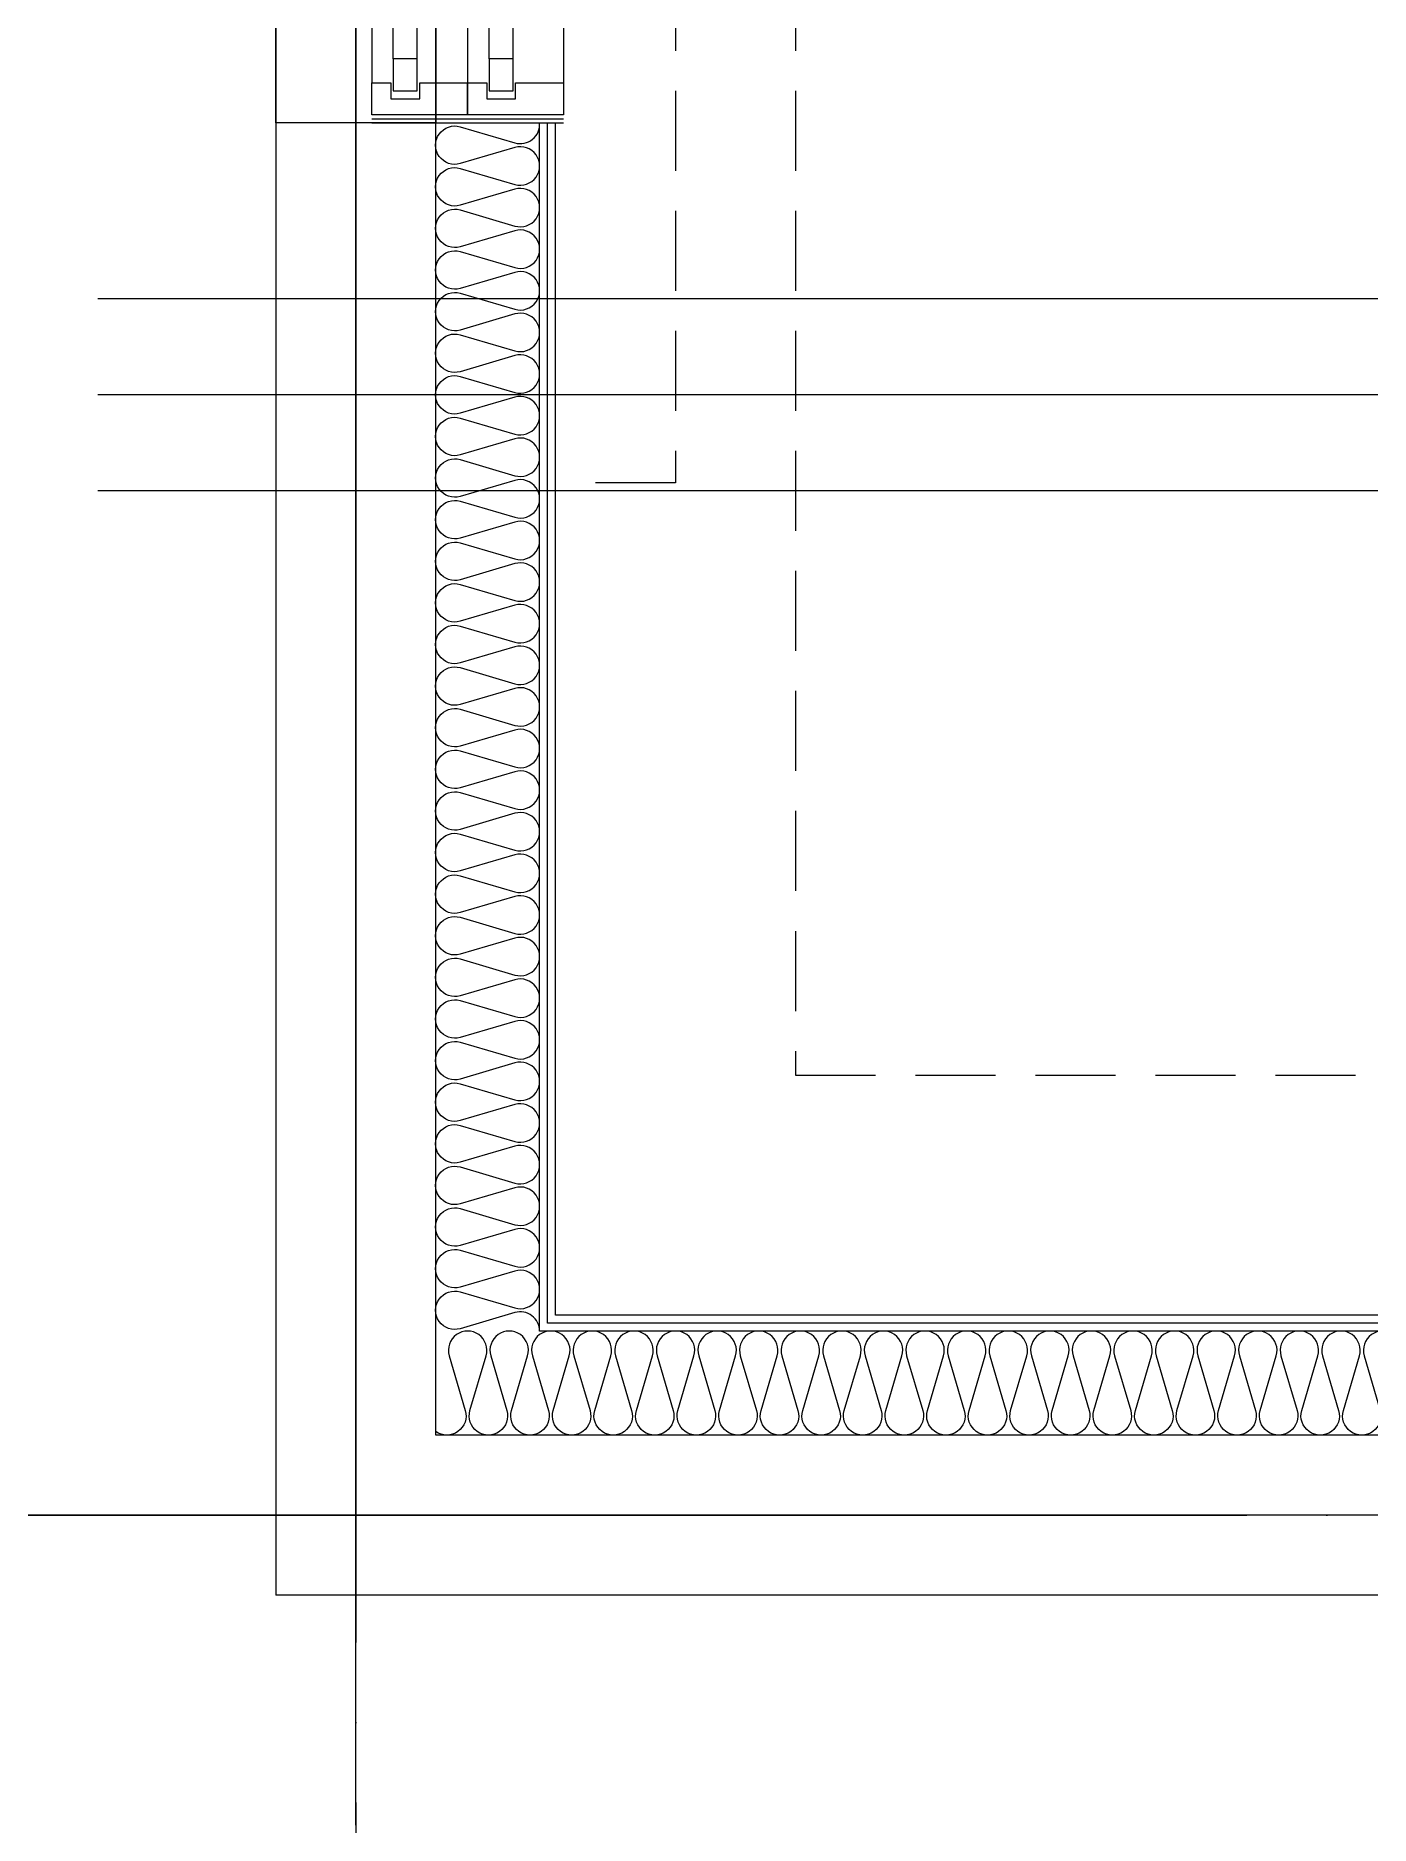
# Model space of a CAD drawing. Header units: millimetres. Extents: x 840000 to 1054178, y 0 to 59400.
# Drawn here: x 858722 to 860391, y 14583 to 16819 of the extents above; entities that cross this region are included whole.
import ezdxf
from ezdxf.enums import TextEntityAlignment as Align
from ezdxf.xclip import XClip

# ---------------------------------------------------------------- set-up
doc = ezdxf.new("R2010")
doc.units = ezdxf.units.MM
doc.header["$LTSCALE"] = 100
doc.header["$XCLIPFRAME"] = 0
for name, pattern in [('X - 단위세대 확장형$0$CEN', [62, 60, -1, 0, -1]), ('X - 단위세대 확장형$0$HID', [1.5, 1, -0.5]), ('X - 평면도$0$CEN', [62, 60, -1, 0, -1])]:
    doc.linetypes.add(name, pattern=pattern)
doc.layers.get('DEFPOINTS').update_dxf_attribs({"color": 145})
for name, color, linetype in [('SYM', 7, 'Continuous'), ('X - 단위세대 확장형$0$A-GIP', 6, 'Continuous'), ('X - 단위세대 확장형$0$A-INS', 9, 'Continuous'), ('X - 단위세대 확장형$0$A-WIN', 4, 'Continuous'), ('X - 단위세대 확장형$0$AA-WAXM-CONC', 2, 'Continuous'), ('X - 단위세대 확장형$0$AA-XXXX-CNTL', 1, 'X - 단위세대 확장형$0$CEN'), ('X - 단위세대 확장형$0$S-ELE', 4, 'Continuous'), ('X - 단위세대 확장형$0$X-55$0$0-조경패턴', 9, 'Continuous'), ('X - 단위세대 확장형$0$X-55$0$AA-DWXM-WIND', 4, 'Continuous'), ('X - 단위세대 확장형$0$결로방지단열재', 7, 'X - 단위세대 확장형$0$HID'), ('X - 단위세대 확장형$0$커텐박스', 6, 'X - 단위세대 확장형$0$HID'), ('X - 평면도$0$AA-XXXX-CNTL', 1, 'X - 평면도$0$CEN')]:
    doc.layers.add(name, color=color, linetype=linetype)
doc.layers.add('X - 단위세대 확장형$0$A-MC', color=171, linetype='Continuous', plot=False)
doc.layers.add('X - 단위세대 확장형$0$AA-EL-PCN8', color=8, linetype='Continuous', plot=False)
doc.styles.add('X - 단위세대 확장형$0$X-55$0$맑은 고딕', font='malgun.ttf')

# ---------------------------------------------------------------- blocks, each defined once
blk = doc.blocks.new('X - 단위세대 확장형$0$20220222-결로')
at = {"layer": 'X - 단위세대 확장형$0$결로방지단열재'}
blk.add_lwpolyline([(-31560, -4450), (-31560, -7930), (-31560, -7930), (-24520, -7930), (-24520, 20)], dxfattribs=at)
at = {"layer": 'X - 단위세대 확장형$0$커텐박스'}
for p, q in [((-31710, -4450), (-31710, -7190)), ((-31710, -7190), (-31860, -7190))]:
    blk.add_line(p, q, dxfattribs=at)
blk = doc.blocks.new('*U478')
at = {"layer": 'DEFPOINTS'}
for p, q in [((-1060, -130), (-1060, 110)), ((-1055, -130), (-1055, 110)), ((1055, -130), (1055, 110)), ((1060, -130), (1060, 110))]:
    blk.add_line(p, q, dxfattribs=at)
at = {"layer": 'X - 단위세대 확장형$0$X-55$0$AA-DWXM-WIND'}
for p, q in [((0, 190), (0, -210)), ((-20, 83), (-980, 83)), ((-20, 53), (-980, 53)), ((980, 47), (20, 47)), ((980, 17), (20, 17)), ((-20, -37), (-980, -37)), ((-20, -67), (-980, -67)), ((980, -73), (20, -73)), ((980, -103), (20, -103))]:
    blk.add_line(p, q, dxfattribs=at)
at = {"layer": 'X - 단위세대 확장형$0$X-55$0$AA-DWXM-WIND', "color": 8}
for p, q in [((-1010, 110), (1010, 110)), ((-1010, -10), (1010, -10)), ((-1010, -130), (1010, -130))]:
    blk.add_line(p, q, dxfattribs=at)
at = {"layer": 'X - 단위세대 확장형$0$X-55$0$AA-DWXM-WIND'}
for points in [[(-1010, 86), (-1030, 86), (-1030, 50), (-1010, 50), (-1010, -10), (-1010, -10), (-1050, -10), (-1050, 110), (-1010, 110), (-1010, 86)], [(1010, 14), (1030, 14), (1030, 50), (1010, 50), (1010, 110), (1010, 110), (1050, 110), (1050, -10), (1010, -10), (1010, 14)], [(-1010, -34), (-1030, -34), (-1030, -70), (-1010, -70), (-1010, -130), (-1010, -130), (-1050, -130), (-1050, -10), (-1010, -10), (-1010, -34)], [(1010, -106), (1030, -106), (1030, -70), (1010, -70), (1010, -10), (1010, -10), (1050, -10), (1050, -130), (1010, -130), (1010, -106)]]:
    blk.add_lwpolyline(points, dxfattribs=at)
for points in [[(-980, 53), (-980, 83), (-1020, 83), (-1020, 53)], [(20, 53), (20, 83), (-20, 83), (-20, 53)], [(-20, 17), (20, 17), (20, 47), (-20, 47)], [(1020, 17), (1020, 47), (980, 47), (980, 17)], [(-980, -67), (-980, -37), (-1020, -37), (-1020, -67)], [(20, -67), (20, -37), (-20, -37), (-20, -67)], [(-20, -103), (20, -103), (20, -73), (-20, -73)], [(1020, -103), (1020, -73), (980, -73), (980, -103)]]:
    blk.add_lwpolyline(points, close=True, dxfattribs=at)
at = {"layer": 'DEFPOINTS', "style": 'X - 단위세대 확장형$0$X-55$0$맑은 고딕', "width": 0.9}
for s, p in [('내부', (0, 133.2)), ('외부', (0, -152.2))]:
    blk.add_text(s, height=10, dxfattribs=at).set_placement(p, align=Align.MIDDLE_CENTER)
blk = doc.blocks.new('X - 단위세대 확장형$0$A$Ce5ea5ee9')
at = {"layer": 'X - 단위세대 확장형$0$A-GIP'}
for p, q in [((-1392.3, -10944.3), (-1392.3, -9444.3)), ((-1382.3, -10934.3), (-1382.3, -9444.3)), ((77.7, -10934.3), (-1382.3, -10934.3)), ((77.7, -10944.3), (-1392.3, -10944.3))]:
    blk.add_line(p, q, dxfattribs=at)
at = {"layer": 'X - 단위세대 확장형$0$A-INS'}
for p, q in [((-1402.3, -10954.3), (-1402.3, -9444.3)), ((77.7, -10954.3), (-1402.3, -10954.3))]:
    blk.add_line(p, q, dxfattribs=at)
for points in [[(-1402.3, -10954.3, 0.500912), (-1433.2, -10931.2), (-1501.5, -10951.3, -1.337394), (-1501.5, -10905.2), (-1433.2, -10925.3, 1.337394), (-1433.2, -10879.2), (-1501.5, -10899.3, -1.337394), (-1501.5, -10853.2), (-1433.2, -10873.3, 1.337394), (-1433.2, -10827.2), (-1501.5, -10847.3, -1.337394), (-1501.5, -10801.2), (-1433.2, -10821.3, 1.337394), (-1433.2, -10775.2), (-1501.5, -10795.3, -1.337394), (-1501.5, -10749.2), (-1433.2, -10769.3, 1.337394), (-1433.2, -10723.2), (-1501.5, -10743.3, -1.337394), (-1501.5, -10697.2), (-1433.2, -10717.3, 1.337394), (-1433.2, -10671.2), (-1501.5, -10691.3, -1.337394), (-1501.5, -10645.2), (-1433.2, -10665.3, 1.337394), (-1433.2, -10619.2), (-1501.5, -10639.3, -1.337394), (-1501.5, -10593.2), (-1433.2, -10613.3, 1.337394), (-1433.2, -10567.2), (-1501.5, -10587.3, -1.337394), (-1501.5, -10541.2), (-1433.2, -10561.3, 1.337394), (-1433.2, -10515.2), (-1501.5, -10535.3, -1.337394), (-1501.5, -10489.2), (-1433.2, -10509.3, 1.337394), (-1433.2, -10463.2), (-1501.5, -10483.3, -1.337394), (-1501.5, -10437.2), (-1433.2, -10457.3, 1.337394), (-1433.2, -10411.2), (-1501.5, -10431.3, -1.337394), (-1501.5, -10385.2), (-1433.2, -10405.3, 1.337394), (-1433.2, -10359.2), (-1501.5, -10379.3, -1.337394), (-1501.5, -10333.2), (-1433.2, -10353.3, 1.337394), (-1433.2, -10307.2), (-1501.5, -10327.3, -1.337394), (-1501.5, -10281.2), (-1433.2, -10301.3, 1.337394), (-1433.2, -10255.2), (-1501.5, -10275.3, -1.337394), (-1501.5, -10229.2), (-1433.2, -10249.3, 1.337394), (-1433.2, -10203.2), (-1501.5, -10223.3, -1.337394), (-1501.5, -10177.2), (-1433.2, -10197.3, 1.337394), (-1433.2, -10151.2), (-1501.5, -10171.3, -1.337394), (-1501.5, -10125.2), (-1433.2, -10145.3, 1.337394), (-1433.2, -10099.2), (-1501.5, -10119.3, -1.337394), (-1501.5, -10073.2), (-1433.2, -10093.3, 1.337394), (-1433.2, -10047.2), (-1501.5, -10067.3, -1.337394), (-1501.5, -10021.2), (-1433.2, -10041.3, 1.337394), (-1433.2, -9995.2), (-1501.5, -10015.3, -1.337394), (-1501.5, -9969.2), (-1433.2, -9989.3, 1.337394), (-1433.2, -9943.2), (-1501.5, -9963.3, -1.337394), (-1501.5, -9917.2), (-1433.2, -9937.3, 1.337394), (-1433.2, -9891.2), (-1501.5, -9911.3, -1.337395), (-1501.5, -9865.2), (-1433.2, -9885.3, 1.337395), (-1433.2, -9839.2), (-1501.5, -9859.3, -1.337395), (-1501.5, -9813.2), (-1433.2, -9833.3, 1.337395), (-1433.2, -9787.2), (-1501.5, -9807.3, -1.337395), (-1501.5, -9761.2), (-1433.2, -9781.3, 1.337395), (-1433.2, -9735.2), (-1501.5, -9755.3, -1.337395), (-1501.5, -9709.2), (-1433.2, -9729.3, 1.337395), (-1433.2, -9683.2), (-1501.5, -9703.3, -1.337395), (-1501.5, -9657.2), (-1433.2, -9677.3, 1.337395), (-1433.2, -9631.2), (-1501.5, -9651.3, -1.337395), (-1501.5, -9605.2), (-1433.2, -9625.3, 1.337395), (-1433.2, -9579.2), (-1501.5, -9599.3, -1.337395), (-1501.5, -9553.2), (-1433.2, -9573.3, 1.337395), (-1433.2, -9527.2), (-1501.5, -9547.3, -1.337395), (-1501.5, -9501.2), (-1433.2, -9521.3, 1.337395), (-1433.2, -9475.2), (-1501.5, -9495.3, -1.337394), (-1501.5, -9449.2), (-1433.2, -9469.3, 0.527227), (-1402.4, -9444.3, 0.527227)], [(-325.3, -10985.1, 1.337394), (-371.4, -10985.1), (-351.3, -11053.4, -1.337394), (-397.4, -11053.4), (-377.3, -10985.1, 1.337394), (-423.4, -10985.1), (-403.3, -11053.4, -1.337394), (-449.4, -11053.4), (-429.3, -10985.1, 1.337394), (-475.4, -10985.1), (-455.3, -11053.4, -1.337394), (-501.4, -11053.4), (-481.3, -10985.1, 1.337394), (-527.4, -10985.1), (-507.3, -11053.4, -1.337394), (-553.4, -11053.4), (-533.3, -10985.1, 1.337394), (-579.4, -10985.1), (-559.3, -11053.4, -1.337394), (-605.4, -11053.4), (-585.3, -10985.1, 1.337394), (-631.4, -10985.1), (-611.3, -11053.4, -1.337394), (-657.4, -11053.4), (-637.3, -10985.1, 1.337394), (-683.4, -10985.1), (-663.3, -11053.4, -1.337394), (-709.4, -11053.4), (-689.3, -10985.1, 1.337394), (-735.4, -10985.1), (-715.3, -11053.4, -1.337394), (-761.4, -11053.4), (-741.3, -10985.1, 1.337394), (-787.4, -10985.1), (-767.3, -11053.4, -1.337394), (-813.4, -11053.4), (-793.3, -10985.1, 1.337394), (-839.4, -10985.1), (-819.3, -11053.4, -1.337394), (-865.4, -11053.4), (-845.3, -10985.1, 1.337394), (-891.4, -10985.1), (-871.3, -11053.4, -1.337394), (-917.4, -11053.4), (-897.3, -10985.1, 1.337394), (-943.4, -10985.1), (-923.3, -11053.4, -1.337394), (-969.4, -11053.4), (-949.3, -10985.1, 1.337394), (-995.4, -10985.1), (-975.3, -11053.4, -1.337394), (-1021.4, -11053.4), (-1001.3, -10985.1, 1.337394), (-1047.4, -10985.1), (-1027.3, -11053.4, -1.337394), (-1073.4, -11053.4), (-1053.3, -10985.1, 1.337394), (-1099.4, -10985.1), (-1079.3, -11053.4, -1.337394), (-1125.4, -11053.4), (-1105.3, -10985.1, 1.337394), (-1151.4, -10985.1), (-1131.3, -11053.4, -1.337394), (-1177.4, -11053.4), (-1157.3, -10985.1, 1.337394), (-1203.4, -10985.1), (-1183.3, -11053.4, -1.337394), (-1229.4, -11053.4), (-1209.3, -10985.1, 1.337394), (-1255.4, -10985.1), (-1235.3, -11053.4, -1.337394), (-1281.4, -11053.4), (-1261.3, -10985.1, 1.337394), (-1307.4, -10985.1), (-1287.3, -11053.4, -1.337394), (-1333.4, -11053.4), (-1313.3, -10985.1, 1.337394), (-1359.4, -10985.1), (-1339.3, -11053.4, -1.337394), (-1385.4, -11053.4), (-1365.3, -10985.1, 1.337394), (-1411.4, -10985.1), (-1391.3, -11053.4, -1.337394), (-1437.4, -11053.4), (-1417.3, -10985.1, 1.337394), (-1463.4, -10985.1), (-1443.3, -11053.4, -1.337394), (-1489.4, -11053.4), (-1469.3, -10985.1, 1.337394), (-1515.4, -10985.1), (-1495.3, -11053.4, -0.713472), (-1532.3, -11079.8, -0.713472)]]:
    blk.add_lwpolyline(points, format="xyb", dxfattribs=at)
at = {"layer": 'X - 단위세대 확장형$0$A-MC'}
for p, q in [((6707.7, -9664.3), (-1954.9, -9664.3)), ((6707.7, -9904.3), (-1954.9, -9904.3))]:
    blk.add_line(p, q, dxfattribs=at)
at = {"layer": 'X - 단위세대 확장형$0$AA-EL-PCN8'}
for p, q in [((-1732.3, -7324.3), (-1732.3, -9444.3)), ((-1532.3, -7324.3), (-1532.3, -9444.3))]:
    blk.add_line(p, q, dxfattribs=at)
at = {"layer": 'X - 단위세대 확장형$0$AA-WAXM-CONC'}
for p, q in [((-1732.3, -9444.3), (-1732.3, -11284.3)), ((-1532.3, -9444.3), (-1732.3, -9444.3)), ((-1532.3, -11084.3), (-1532.3, -9444.3)), ((67.7, -11084.3), (-1532.3, -11084.3)), ((67.7, -11284.3), (-1732.3, -11284.3))]:
    blk.add_line(p, q, dxfattribs=at)
at = {"layer": 'X - 단위세대 확장형$0$AA-XXXX-CNTL'}
for p, q in [((-1632.3, -11571.7), (-1632.3, -2584.3)), ((6707.7, -9784.3), (-1954.9, -9784.3)), ((6507.7, -11184.3), (-1954.9, -11184.3))]:
    blk.add_line(p, q, dxfattribs=at)
at = {"layer": 'X - 단위세대 확장형$0$S-ELE'}
for p, q in [((-1732.3, -9444.3), (-1732.3, -7324.3)), ((-1532.3, -9444.3), (-1532.3, -7324.3))]:
    blk.add_line(p, q, dxfattribs=at)
at = {"layer": 'X - 단위세대 확장형$0$X-55$0$0-조경패턴'}
blk.add_line((-1532.3, -9444.3), (-1732.3, -9444.3), dxfattribs=at)
at = {"layer": 'X - 단위세대 확장형$0$A-WIN', "rotation": 270}
blk.add_blockref('*U478', (-1482.3, -8384.3), dxfattribs=at)
blk = doc.blocks.new('X - 단위세대 확장형', base_point=(-475.4, -286.7))
at = {"layer": 'X - 단위세대 확장형$0$AA-XXXX-CNTL'}
for p, q in [((38049.5, 30863.1), (27286.2, 30863.1)), ((38372, 30475.6), (38372, 22495.2))]:
    blk.add_line(p, q, dxfattribs=at)
blk.add_blockref('X - 단위세대 확장형$0$20220222-결로', (70482, 39343.1))
blk.add_blockref('X - 단위세대 확장형$0$A$Ce5ea5ee9', (40004.3, 42047.4))
blk = doc.blocks.new('X - 평면도', base_point=(-475.4, -286.7))
at = {"layer": 'X - 평면도$0$AA-XXXX-CNTL'}
for p, q in [((1298372, 55304.4), (1298372, 22495.2)), ((1287286.2, 30863.1), (1318162.2, 30863.1))]:
    blk.add_line(p, q, dxfattribs=at)

msp = doc.modelspace()

# ---------------------------------------------------------------- block references
ref = msp.add_blockref('X - 평면도', (-439725.3, -16179.1))
XClip(ref).set_block_clipping_path([(1279249.9173513227, 15892.4151621314), (1363249.9173513227, 75292.4151621313)])

# ---------------------------------------------------------------- next in the draw order: block references
at = {"layer": 'SYM'}
ref = msp.add_blockref('X - 단위세대 확장형', (820274.7, -16179.1), dxfattribs=at)
XClip(ref).set_block_clipping_path([(27286.2339647645, 22495.2025850526), (88213.6007378809, 68689.6277392105)])

doc.saveas('drawing.dxf')
